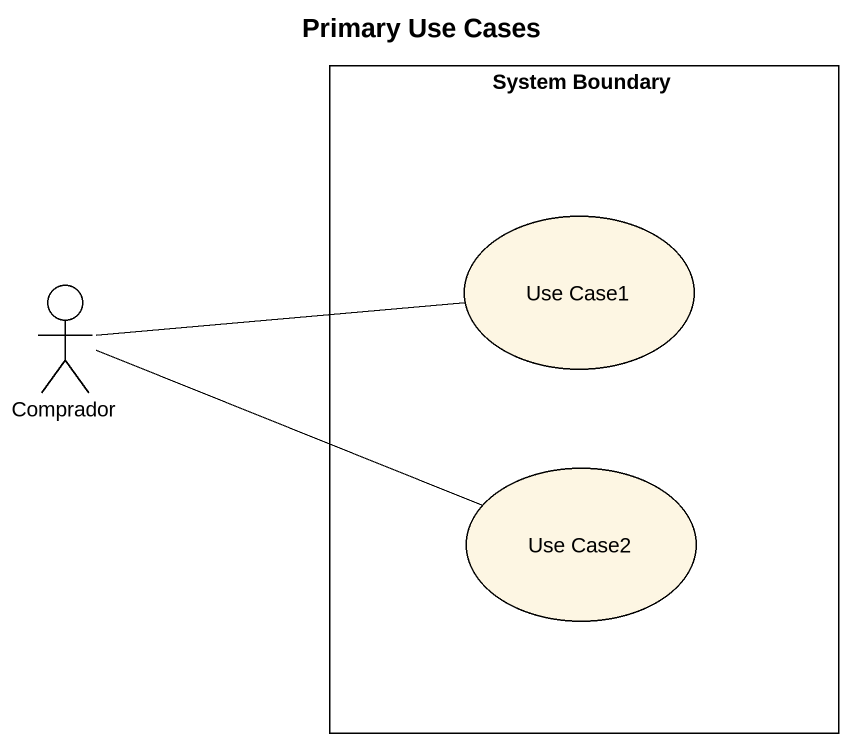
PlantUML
@startuml
title Primary Use Cases
rectangle "System Boundary" as System_Boundary {
  usecase "Use Case1" as Use_Case1
  usecase "Use Case2" as Use_Case2
}
actor Comprador
Comprador -right- Use_Case1
Comprador -right- Use_Case2
@enduml
